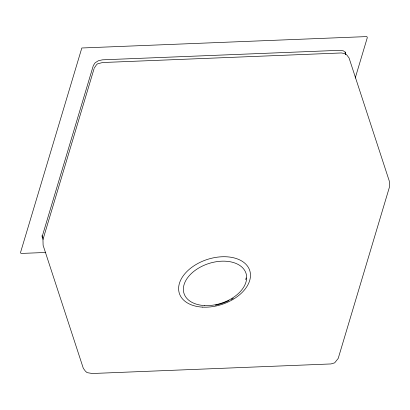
<?xml version="1.0" encoding="UTF-8"?>
<svg xmlns="http://www.w3.org/2000/svg" width="410" height="410" viewBox="0 0 410 410"><rect width="100%" height="100%" fill="white"/><g stroke="black" fill="none" stroke-linecap="round" stroke-linejoin="round"><path stroke-width="0.61" d="M42.953 239.189L43.106 245.277L83.322 368.329L85.413 371.178L87.074 372.613L92.209 373.51L330.993 363.942L334.683 362.84L338.214 358.407L389.433 187.139L389.285 181.051L349.064 58L346.978 55.15L345.312 53.715M245.764 279.671L246.128 277.939M43.27 238.538L94.033 68.803M355.219 78.059L367.298 37.669L366.888 36.582L81.826 47.99L20.5 252.586L20.741 253.19L21.453 253.431L45.771 252.457M94.218 68.193L96.017 65.446A3.382 2.429 -49.2 0 1 99.358 63.36L102.608 62.525L341.386 52.957L344.354 53.541A3.382 0.938 58.1 0 1 345.732 54.427M42.522 237.492L43.24 238.113M345.763 54.33L345.645 52.741L343.483 50.876L339.952 50.307L102.449 59.829L98.487 60.695L95.146 62.781L93.337 65.508L42.394 235.852A7.903 5.048 -18.1 0 0 43.24 239.373M345.251 51.952L345.41 54.069M42.04 235.591L42.122 236.652M233.275 298.372A41.625 26.588 -18.1 0 1 231.194 299.5M229.057 300.561A41.625 26.588 -18.1 0 1 221.2 303.651M220.626 303.83A41.625 26.588 -18.1 0 1 215.373 305.219M204.395 305.553A32.59 20.818 -18.1 0 0 246.143 273.747A32.59 20.818 -18.1 0 0 194.504 270.861A32.59 20.818 -18.1 0 0 204.395 305.553M202.489 307.126A37.008 23.642 -18.1 0 0 249.89 271.01A37.008 23.642 -18.1 0 0 191.26 267.73A37.008 23.642 -18.1 0 0 202.489 307.126"/></g></svg>
